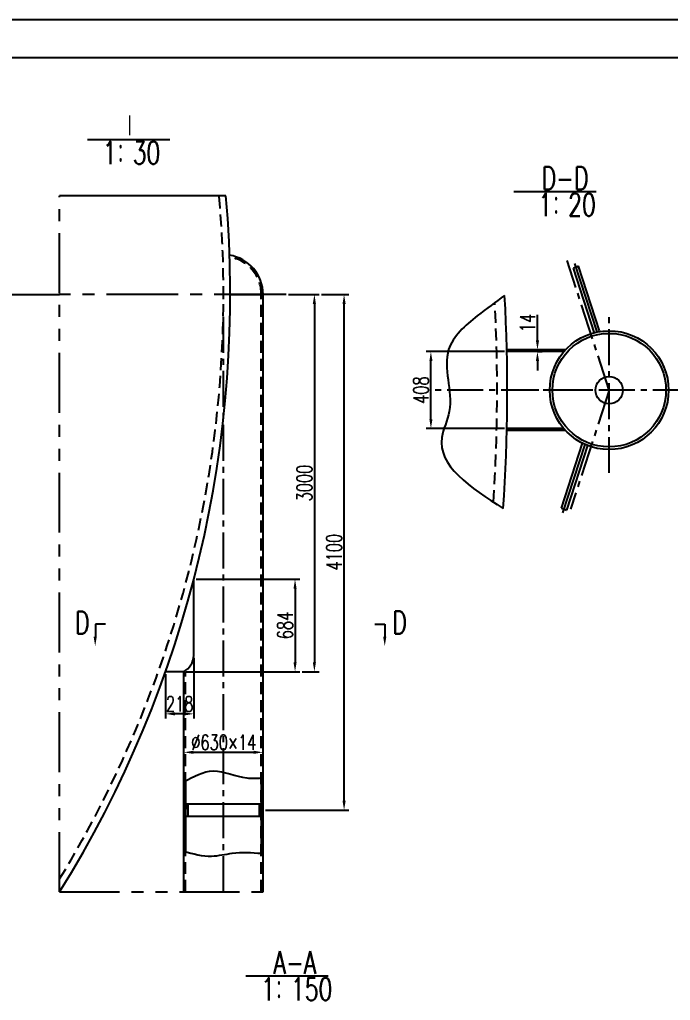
# Model space of a CAD drawing. Extents: x 14295 to 55529, y 90 to 48558.
# Drawn here: x 53974.1 to 54146.6, y 40155.2 to 40415.1 of the extents above; entities that cross this region are included whole.
import ezdxf

# ---------------------------------------------------------------- set-up
doc = ezdxf.new("R2010")
doc.units = 0
doc.header["$MEASUREMENT"] = 0
for name, pattern in [('CENTER2', [28.575, 19.05, -3.175, 3.175, -3.175]), ('DASHED2', [9.525, 6.35, -3.175]), ('PHANTOM2', [31.75, 15.875, -3.175, 3.175, -3.175, 3.175, -3.175])]:
    doc.linetypes.add(name, pattern=pattern)
doc.layers.get('0').update_dxf_attribs({"linetype": 'CONTINUOUS'})
doc.layers.get('DEFPOINTS').update_dxf_attribs({"linetype": 'CONTINUOUS'})
for name, color, linetype in [('图层1', 7, 'CONTINUOUS'), ('图层2', 1, 'CONTINUOUS'), ('图层3', 2, 'CENTER2'), ('图层4', 30, 'DASHED2'), ('图层5', 3, 'PHANTOM2')]:
    doc.layers.add(name, color=color, linetype=linetype)
doc.styles.add('文字', font='txt.shx', dxfattribs={"width": 0.71, "bigfont": 'hzfs.shx'})
doc.dimstyles.get("Standard").update_dxf_attribs({"dimtxt": 0.18, "dimasz": 0.18, "dimexe": 0.18, "dimexo": 0.0625, "dimgap": 0.09, "dimtad": 0, "dimtih": 1, "dimtoh": 1, "dimdec": 4, "dimzin": 0, "dimtxsty": 'STANDARD', "dimcen": 0.09, "dimazin": 3, "dimtfac": 1, "dimtdec": 4, "dimtofl": 0, "dimtmove": 0, "dimatfit": 3, "dimtolj": 1, "dimtzin": 0})

# ---------------------------------------------------------------- blocks, each defined once
blk = doc.blocks.new('*D8')
at = {"color": 1, "linetype": 'BYBLOCK'}
for p, q in [((54020.94, 40266.78), (54048.39, 40266.78)), ((54047.14, 40264.28), (54047.14, 40244.78)), ((54018.3, 40242.28), (54048.39, 40242.28))]:
    blk.add_line(p, q, dxfattribs=at)
for points in [[(54046.73, 40264.28), (54047.56, 40264.28), (54047.14, 40266.78)], [(54046.73, 40244.78), (54047.56, 40244.78), (54047.14, 40242.28)]]:
    blk.add_solid(points, dxfattribs=at)
at = {"layer": 'DEFPOINTS', "color": 0, "linetype": 'BYBLOCK'}
for p in [(54020.32, 40266.78), (54017.68, 40242.28), (54047.14, 40242.28)]:
    blk.add_point(p, dxfattribs=at)
at = {"color": 1, "linetype": 'BYBLOCK', "insert": (54044.52, 40254.53), "char_height": 4, "attachment_point": 5, "rotation": 90, "style": '文字'}
blk.add_mtext('\\A1;684', dxfattribs=at)
blk = doc.blocks.new('*D9')
at = {"color": 1, "linetype": 'BYBLOCK'}
for p, q in [((54045.38, 40342.28), (54053.52, 40342.28)), ((54052.27, 40339.78), (54052.27, 40244.78)), ((54049.02, 40242.28), (54053.52, 40242.28))]:
    blk.add_line(p, q, dxfattribs=at)
for points in [[(54051.85, 40339.78), (54052.68, 40339.78), (54052.27, 40342.28)], [(54051.85, 40244.78), (54052.68, 40244.78), (54052.27, 40242.28)]]:
    blk.add_solid(points, dxfattribs=at)
at = {"layer": 'DEFPOINTS', "color": 0, "linetype": 'BYBLOCK'}
for p in [(54044.76, 40342.28), (54048.39, 40242.28), (54052.27, 40242.28)]:
    blk.add_point(p, dxfattribs=at)
at = {"color": 1, "linetype": 'BYBLOCK', "insert": (54049.64, 40292.28), "char_height": 4, "attachment_point": 5, "rotation": 90, "style": '文字'}
blk.add_mtext('\\A1;3000', dxfattribs=at)
blk = doc.blocks.new('*D10')
at = {"color": 1, "linetype": 'BYBLOCK'}
for p, q in [((54054.14, 40342.28), (54061.39, 40342.28)), ((54060.14, 40208.11), (54060.14, 40339.78)), ((54039.3, 40205.61), (54061.39, 40205.61))]:
    blk.add_line(p, q, dxfattribs=at)
for points in [[(54059.72, 40339.78), (54060.56, 40339.78), (54060.14, 40342.28)], [(54059.72, 40208.11), (54060.56, 40208.11), (54060.14, 40205.61)]]:
    blk.add_solid(points, dxfattribs=at)
at = {"layer": 'DEFPOINTS', "color": 0, "linetype": 'BYBLOCK'}
for p in [(54053.52, 40342.28), (54060.14, 40342.28), (54038.68, 40205.61)]:
    blk.add_point(p, dxfattribs=at)
at = {"color": 1, "linetype": 'BYBLOCK', "insert": (54057.51, 40273.95), "char_height": 4, "attachment_point": 5, "rotation": 90, "style": '文字'}
blk.add_mtext('\\A1;4100', dxfattribs=at)
blk = doc.blocks.new('*D11')
at = {"color": 1, "linetype": 'BYBLOCK'}
for p, q in [((54020.32, 40245.96), (54020.32, 40229.86)), ((54012.82, 40241.66), (54012.82, 40229.86)), ((54017.82, 40231.11), (54015.32, 40231.11))]:
    blk.add_line(p, q, dxfattribs=at)
for points in [[(54015.32, 40231.53), (54015.32, 40230.69), (54012.82, 40231.11)], [(54017.82, 40231.53), (54017.82, 40230.69), (54020.32, 40231.11)]]:
    blk.add_solid(points, dxfattribs=at)
at = {"layer": 'DEFPOINTS', "color": 0, "linetype": 'BYBLOCK'}
for p in [(54020.32, 40246.58), (54012.82, 40242.28), (54012.82, 40231.11)]:
    blk.add_point(p, dxfattribs=at)
at = {"color": 1, "linetype": 'BYBLOCK', "insert": (54016.57, 40233.74), "char_height": 4, "attachment_point": 5, "style": '文字'}
blk.add_mtext('\\A1;218', dxfattribs=at)
blk = doc.blocks.new('*D12')
at = {"color": 1, "linetype": 'BYBLOCK'}
for p, q in [((54017.68, 40221.54), (54017.68, 40222.16)), ((54020.18, 40220.91), (54036.18, 40220.91)), ((54038.68, 40221.54), (54038.68, 40222.16))]:
    blk.add_line(p, q, dxfattribs=at)
for points in [[(54020.18, 40221.33), (54020.18, 40220.5), (54017.68, 40220.91)], [(54036.18, 40221.33), (54036.18, 40220.5), (54038.68, 40220.91)]]:
    blk.add_solid(points, dxfattribs=at)
at = {"layer": 'DEFPOINTS', "color": 0, "linetype": 'BYBLOCK'}
for p in [(54017.68, 40220.91), (54038.68, 40220.91), (54038.68, 40220.91)]:
    blk.add_point(p, dxfattribs=at)
at = {"color": 1, "linetype": 'BYBLOCK', "insert": (54028.27, 40223.54), "char_height": 4, "attachment_point": 5, "style": '文字'}
blk.add_mtext('\\A1;∅630×14', dxfattribs=at)
blk = doc.blocks.new('*D13')
at = {"color": 1, "linetype": 'BYBLOCK'}
for p, q in [((54102.66, 40327.11), (54081.9, 40327.11)), ((54083.15, 40309.21), (54083.15, 40324.61)), ((54102.66, 40306.71), (54081.9, 40306.71))]:
    blk.add_line(p, q, dxfattribs=at)
for points in [[(54082.74, 40324.61), (54083.57, 40324.61), (54083.15, 40327.11)], [(54082.74, 40309.21), (54083.57, 40309.21), (54083.15, 40306.71)]]:
    blk.add_solid(points, dxfattribs=at)
at = {"layer": 'DEFPOINTS', "color": 0, "linetype": 'BYBLOCK'}
for p in [(54083.15, 40327.11), (54103.28, 40327.11), (54103.28, 40306.71)]:
    blk.add_point(p, dxfattribs=at)
at = {"color": 1, "linetype": 'BYBLOCK', "insert": (54080.53, 40316.91), "char_height": 4, "attachment_point": 5, "rotation": 90, "style": '文字'}
blk.add_mtext('\\A1;408', dxfattribs=at)
blk = doc.blocks.new('*D14')
at = {"color": 1, "linetype": 'BYBLOCK'}
for p, q in [((54111.39, 40330.08), (54111.39, 40336.86)), ((54111.39, 40327.11), (54111.39, 40327.58)), ((54111.46, 40327.58), (54112.64, 40327.58)), ((54111.46, 40327.11), (54112.64, 40327.11)), ((54111.39, 40324.61), (54111.39, 40322.11))]:
    blk.add_line(p, q, dxfattribs=at)
for points in [[(54110.97, 40330.08), (54111.81, 40330.08), (54111.39, 40327.58)], [(54110.97, 40324.61), (54111.81, 40324.61), (54111.39, 40327.11)]]:
    blk.add_solid(points, dxfattribs=at)
at = {"layer": 'DEFPOINTS', "color": 0, "linetype": 'BYBLOCK'}
for p in [(54110.84, 40327.58), (54110.84, 40327.11), (54111.39, 40327.58)]:
    blk.add_point(p, dxfattribs=at)
at = {"color": 1, "linetype": 'BYBLOCK', "insert": (54108.77, 40334.72), "char_height": 4, "attachment_point": 5, "rotation": 90, "style": '文字'}
blk.add_mtext('\\A1;14', dxfattribs=at)

msp = doc.modelspace()

# ---------------------------------------------------------------- linework, layer by layer
at = {"color": 1, "linetype": 'BYBLOCK'}
for p, q in [((53994.267, 40254.878), (53994.267, 40251.541)), ((54070.913, 40254.878), (54070.913, 40251.541))]:
    msp.add_line(p, q, dxfattribs=at)
msp.add_spline([(54102.698, 40341.983), (54095.453, 40336.609), (54087.842, 40327.66), (54087.991, 40311.254), (54086.051, 40304.393), (54102.3, 40285.494)], degree=3, dxfattribs=at)
for points in [[(53994.593, 40251.541), (53993.76, 40251.541), (53994.177, 40249.041)], [(54070.497, 40251.541), (54071.33, 40251.541), (54070.913, 40249.041)]]:
    msp.add_solid(points, dxfattribs=at)
at = {"layer": '图层1'}
for p, q in [((53701.087, 40405.116), (54507.087, 40405.116)), ((54028.834, 40368.428), (53984.761, 40368.428)), ((54126.493, 40331.999), (54120.899, 40349.215)), ((54127.869, 40332.617), (54122.302, 40349.751)), ((54029.975, 40342.281), (54038.675, 40342.281)), ((54038.675, 40183.902), (54038.675, 40342.281)), ((54118.807, 40327.573), (54103.271, 40327.58)), ((54118.395, 40327.107), (54103.281, 40327.113)), ((54118.811, 40306.24), (54103.271, 40306.246)), ((54118.398, 40306.707), (54103.282, 40306.713)), ((54123.259, 40302.869), (54117.665, 40285.652)), ((54124.636, 40302.25), (54119.068, 40285.117)), ((54020.318, 40246.582), (54020.318, 40266.776)), ((53996.874, 40254.878), (53994.267, 40254.878)), ((54068.307, 40254.878), (54070.913, 40254.878)), ((54017.675, 40242.281), (54012.818, 40242.281)), ((54017.675, 40242.281), (54012.818, 40242.281)), ((54017.675, 40183.902), (54017.675, 40242.281)), ((54018.142, 40213.349), (54018.142, 40194.579)), ((54038.209, 40214.129), (54038.209, 40194.166)), ((54018.446, 40207.265), (54018.142, 40205.615)), ((54018.446, 40207.265), (54037.905, 40207.265)), ((54018.446, 40207.265), (54018.75, 40207.265)), ((54018.75, 40207.265), (54018.75, 40203.964)), ((54037.601, 40207.265), (54037.601, 40203.964)), ((54037.905, 40207.265), (54038.209, 40205.615)), ((54017.675, 40205.615), (54018.142, 40205.615)), ((54038.209, 40205.615), (54038.675, 40205.615)), ((54018.142, 40203.964), (54038.209, 40203.964))]:
    msp.add_line(p, q, dxfattribs=at)
for radius in [15.75, 15.05, 3.643]:
    msp.add_circle((54130.397, 40316.908), radius, dxfattribs=at)
for centre, radius, start, end in [((53729.975, 40342.281), 300, 328.13415, 5), ((54028.175, 40342.281), 10.5, 0, 81.12146), ((54133.631, 40317.959), 33.75, 109.61298, 112.16291), ((53653.397, 40316.904), 450, 355.99755, 3.1948), ((54130.397, 40316.908), 33.75, 247.83709, 250.38702), ((54015.047, 40246.859), 5.278, 299.86364, 356.99275)]:
    msp.add_arc(centre, radius, start, end, dxfattribs=at)
for points in [[(54017.675, 40206.075), (54018.142, 40205.615), (54017.675, 40205.615)], [(54017.675, 40205.154), (54018.142, 40205.615), (54017.675, 40205.615)], [(54038.675, 40206.075), (54038.209, 40205.615), (54038.675, 40205.615)], [(54038.675, 40205.154), (54038.209, 40205.615), (54038.675, 40205.615)], [(54018.75, 40203.964), (54018.142, 40203.964), (54018.142, 40203.375), (54018.75, 40203.964)], [(54037.601, 40203.964), (54038.209, 40203.964), (54038.209, 40203.375), (54037.601, 40203.964)]]:
    msp.add_solid(points, dxfattribs=at)
at = {"layer": '图层2'}
for p, q in [((53676.087, 40415.116), (54517.087, 40415.116)), ((53992.132, 40383.298), (54013.918, 40383.298)), ((54105.142, 40369.514), (54126.928, 40369.514)), ((53939.602, 40342.281), (53984.761, 40342.281)), ((54034.094, 40161.632), (54055.881, 40161.632))]:
    msp.add_line(p, q, dxfattribs=at)
for points in [[(54017.675, 40213.092), (54025.481, 40215.984), (54034.323, 40214.129), (54038.209, 40214.129)], [(54017.675, 40194.711), (54025.044, 40193.402), (54030.502, 40194.166), (54038.209, 40194.166)]]:
    msp.add_spline(points, degree=3, dxfattribs=at)
at = {"layer": '图层3'}
for p, q in [((54127.175, 40332.325), (54120.491, 40352.896)), ((54044.756, 40342.281), (53984.761, 40342.281)), ((54123.942, 40302.542), (54117.511, 40282.75))]:
    msp.add_line(p, q, dxfattribs=at)
at = {"layer": '图层3', "ltscale": 0.5}
for p, q in [((54130.397, 40316.908), (54119.225, 40351.292)), ((54028.175, 40183.902), (54028.175, 40342.281)), ((54130.397, 40294.962), (54130.397, 40336.881)), ((54125.568, 40316.904), (54083.066, 40316.921)), ((54151.462, 40316.908), (54110.887, 40316.908)), ((54130.397, 40316.908), (54120.157, 40285.393))]:
    msp.add_line(p, q, dxfattribs=at)
at = {"layer": '图层4', "ltscale": 0.5}
for p, q in [((54038.209, 40183.902), (54038.209, 40342.281)), ((54018.142, 40183.902), (54018.142, 40242.281))]:
    msp.add_line(p, q, dxfattribs=at)
for centre, radius, start, end in [((53729.975, 40342.281), 298.2, 328.69494, 5), ((54028.175, 40342.281), 10.033, 0, 81.12146), ((53653.397, 40316.904), 447.3, 356.19109, 2.97383)]:
    msp.add_arc(centre, radius, start, end, dxfattribs=at)
at = {"layer": '图层5'}
for q in [(53984.761, 40368.428), (54039.334, 40183.902)]:
    msp.add_line((53984.761, 40183.902), q, dxfattribs=at)

# ---------------------------------------------------------------- texts
at = {"color": 1, "linetype": 'BYBLOCK', "char_height": 6, "width": 3.6934, "attachment_point": 1, "style": '文字'}
for insert in [(53988.826, 40258.273), (54072.929, 40258.316)]:
    msp.add_mtext('D', dxfattribs=dict(at, insert=insert))
at = {"layer": '图层2', "char_height": 6, "attachment_point": 1, "style": '文字'}
for s, insert, width in [('Ⅰ', (54001.199, 40389.904), 14.91394), ('1：30', (53996.207, 40382.828), 19.9056), ('D-D', (54112.509, 40376.093), 16.6141), ('1：20', (54111.619, 40369.045), 17.50365), ('A-A', (54041.461, 40168.211), 16.6141), ('1：150', (54038.169, 40161.162), 19.90564)]:
    msp.add_mtext(s, dxfattribs=dict(at, insert=insert, width=width))

# ---------------------------------------------------------------- dimensions: what is measured, and where the dimension line sits
at = {"layer": '图层1'}
dim = msp.add_linear_dim(base=(54038.675, 40220.913), p1=(54017.675, 40220.913), p2=(54038.675, 40220.913), text='%%c<>×14', dimstyle='STANDARD', override={"dimtxt": 4, "dimasz": 2.5, "dimexe": 1.25, "dimexo": 0.625, "dimgap": 0.625, "dimtad": 1, "dimtih": 0, "dimtoh": 0, "dimdec": 0, "dimlfac": 30, "dimzin": 8, "dimtxsty": '文字', "dimcen": 2.5, "dimclrd": 1, "dimclre": 1, "dimclrt": 1, "dimtdec": 0, "dimtofl": 1}, dxfattribs=at)
dim.commit()
dim.dimension.update_dxf_attribs({"geometry": '*D12', "text_midpoint": (54028.269, 40220.913), "dimtype": 160})
at = {"layer": '图层2'}
dim = msp.add_linear_dim(base=(54060.14, 40342.281), p1=(54038.675, 40205.615), p2=(54053.518, 40342.281), angle=90, dimstyle='STANDARD', override={"dimtxt": 4, "dimasz": 2.5, "dimexe": 1.25, "dimexo": 0.625, "dimgap": 0.625, "dimtad": 1, "dimtih": 0, "dimtoh": 0, "dimdec": 0, "dimlfac": 30, "dimzin": 8, "dimtxsty": '文字', "dimcen": 2.5, "dimclrd": 1, "dimclre": 1, "dimclrt": 1, "dimtdec": 0, "dimtofl": 1}, dxfattribs=at)
dim.commit()
dim.dimension.update_dxf_attribs({"geometry": '*D10', "text_midpoint": (54060.14, 40273.948), "dimtype": 160})
for base, p1, p2, override, picture, middle in [((54052.268, 40242.281), (54044.756, 40342.281), (54048.393, 40242.281), {"dimtxt": 4, "dimasz": 2.5, "dimexe": 1.25, "dimexo": 0.625, "dimgap": 0.625, "dimtad": 1, "dimtih": 0, "dimtoh": 0, "dimdec": 0, "dimlfac": 30, "dimzin": 8, "dimtxsty": '文字', "dimcen": 2.5, "dimclrd": 1, "dimclre": 1, "dimclrt": 1, "dimtdec": 0, "dimtofl": 1}, '*D9', (54049.643, 40292.281)), ((54083.153, 40327.113), (54103.282, 40306.713), (54103.281, 40327.113), {"dimtxt": 4, "dimasz": 2.5, "dimexe": 1.25, "dimexo": 0.625, "dimgap": 0.625, "dimtad": 1, "dimtih": 0, "dimtoh": 0, "dimdec": 0, "dimlfac": 20, "dimzin": 8, "dimtxsty": '文字', "dimcen": 2.5, "dimclrd": 1, "dimclre": 1, "dimclrt": 1, "dimtdec": 0, "dimtofl": 1}, '*D13', (54080.528, 40316.913))]:
    dim = msp.add_linear_dim(base=base, p1=p1, p2=p2, angle=90, dimstyle='STANDARD', override=override, dxfattribs=at)
    dim.commit()
    dim.dimension.update_dxf_attribs({"geometry": picture, "text_midpoint": middle})
for base, p1, p2, text, override, picture, middle in [((54111.392, 40327.577), (54110.838, 40327.11), (54110.838, 40327.577), '14', {"dimtxt": 4, "dimasz": 2.5, "dimexe": 1.25, "dimexo": 0.625, "dimgap": 0.625, "dimtad": 1, "dimtih": 0, "dimtoh": 0, "dimdec": 0, "dimlfac": 20, "dimzin": 8, "dimtxsty": '文字', "dimcen": 2.5, "dimclrd": 1, "dimclre": 1, "dimclrt": 1, "dimtdec": 0, "dimtofl": 1}, '*D14', (54108.767, 40334.716)), ((54047.143, 40242.281), (54020.318, 40266.776), (54017.675, 40242.281), '684', {"dimtxt": 4, "dimasz": 2.5, "dimexe": 1.25, "dimexo": 0.625, "dimgap": 0.625, "dimtad": 1, "dimtih": 0, "dimtoh": 0, "dimdec": 0, "dimlfac": 30, "dimzin": 8, "dimtxsty": '文字', "dimcen": 2.5, "dimclrd": 1, "dimclre": 1, "dimclrt": 1, "dimtdec": 0, "dimtofl": 1}, '*D8', (54044.518, 40254.529))]:
    dim = msp.add_linear_dim(base=base, p1=p1, p2=p2, angle=90, text=text, dimstyle='STANDARD', override=override, dxfattribs=at)
    dim.commit()
    dim.dimension.update_dxf_attribs({"geometry": picture, "text_midpoint": middle})
dim = msp.add_linear_dim(base=(54012.818, 40231.11), p1=(54020.318, 40246.582), p2=(54012.818, 40242.281), text='218', dimstyle='STANDARD', override={"dimtxt": 4, "dimasz": 2.5, "dimexe": 1.25, "dimexo": 0.625, "dimgap": 0.625, "dimtad": 1, "dimtih": 0, "dimtoh": 0, "dimdec": 0, "dimlfac": 30, "dimzin": 8, "dimtxsty": '文字', "dimcen": 2.5, "dimclrd": 1, "dimclre": 1, "dimclrt": 1, "dimtdec": 0, "dimtofl": 1}, dxfattribs=at)
dim.commit()
dim.dimension.update_dxf_attribs({"geometry": '*D11', "text_midpoint": (54016.568, 40233.735)})

doc.saveas('drawing.dxf')
